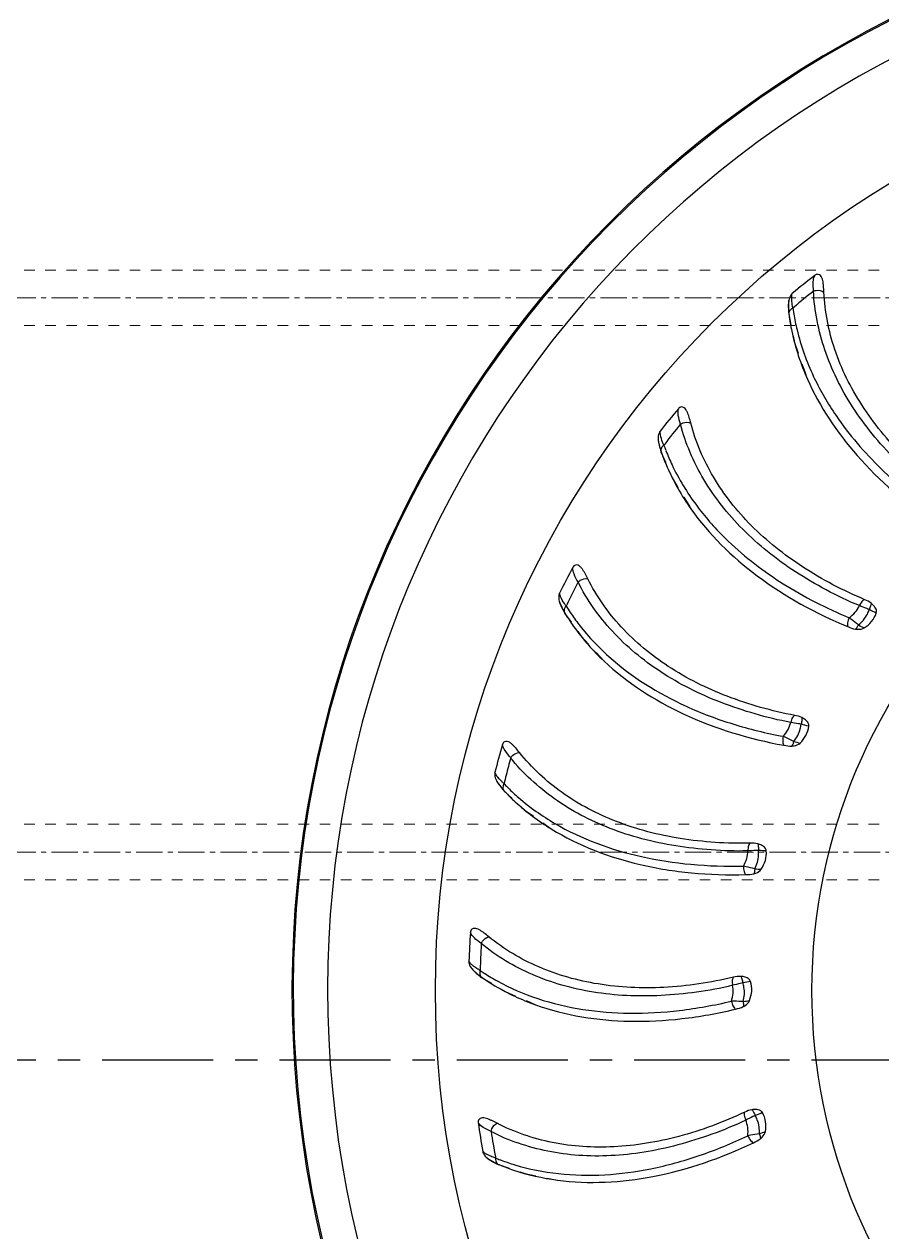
# Model space of a CAD drawing. Header units: millimetres. Extents: x 723 to 11228, y -2384 to 1578.
# Drawn here: x 4776.4 to 4900.2, y -766.6 to -592.2 of the extents above; entities that cross this region are included whole.
import ezdxf

# ---------------------------------------------------------------- set-up
doc = ezdxf.new("R2010")
doc.units = ezdxf.units.MM
doc.header["$LTSCALE"] = 16.335
doc.linetypes.add('CENTER', pattern=[0.6, 0.375, -0.075, 0.075, -0.075])
doc.linetypes.add('HIDDEN', pattern=[0.2, 0.1, -0.1])
doc.layers.get('0').update_dxf_attribs({"linetype": 'CONTINUOUS'})
doc.layers.add('cool', color=153, linetype='HIDDEN', lineweight=9)
doc.layers.add('DEFAULT_2', color=8, linetype='HIDDEN')

msp = doc.modelspace()

# ---------------------------------------------------------------- linework, layer by layer
at = {"color": 7, "linetype": 'Continuous'}
for p, q in [((4887.534, -633.073), (4887.353, -633.228)), ((4868.852, -652.841), (4868.723, -653.009)), ((4844.397, -755.744), (4844.429, -755.914))]:
    msp.add_line(p, q, dxfattribs=at)
at = {"color": 1, "linetype": 'CENTER', "ltscale": 2.612305}
msp.add_line((4762.032, -741.744), (5182.032, -741.744), dxfattribs=at)
at = {"color": 7, "linetype": 'Continuous'}
for radius in [136.298, 81.934]:
    msp.add_circle((4972.032, -731.744), radius, dxfattribs=at)
for centre, radius, start, end in [((4972.032, -731.744), 156.994, 100.56027, 79.43973), ((4972.032, -731.744), 156.811, 100.47906, 79.52094), ((4972.032, -731.744), 151.848, 100.78571, 79.21429), ((4954.132, -710.897), 104.103, 127.68457, 129.97033), ((4953.226, -709.84), 101.037, 128.49268, 130.55483), ((4889.75, -632.698), 3.062, 169.43462, 171.63899), ((4902.905, -632.08), 16.259, 186.14534, 187.01467), ((4904.354, -631.903), 17.719, 187.01086, 187.54511), ((4917.706, -629.117), 30.63, 187.7132, 189.00201), ((4917.943, -629.081), 30.87, 189.00077, 189.30868), ((4924.926, -626.786), 38.244, 205.28833, 205.61132), ((4950.182, -715.09), 104.088, 139.68892, 141.97402), ((4949.085, -714.25), 101.037, 140.49268, 142.57038), ((4871.004, -651.997), 3.108, 181.99083, 183.55005), ((4883.195, -648.823), 15.731, 198.10328, 199.02161), ((4897.558, -642.678), 30.63, 199.7132, 201.00199), ((4897.78, -642.593), 30.867, 201.00075, 201.29393), ((4884.392, -648.412), 16.997, 199.01745, 199.54789), ((4903.965, -639.026), 38.03, 216.57163, 217.61259), ((4947.192, -720.016), 104.076, 151.69225, 153.97675), ((4945.957, -719.429), 101.043, 152.4927, 153.95761), ((4945.919, -719.41), 101.001, 153.95764, 154.69045), ((4880.67, -660.13), 30.63, 211.7132, 213.00198), ((4867.573, -669.321), 15.354, 210.07199, 211.02914), ((4868.546, -668.737), 16.488, 211.02476, 211.55006), ((4880.868, -660.003), 30.866, 213.00073, 213.28235), ((4951.703, -571.82), 120.394, 242.86921, 243.31874), ((4945.294, -725.458), 104.068, 163.69467, 165.9787), ((4918.901, -579.56), 120.399, 254.86921, 255.31516), ((4943.969, -725.142), 101.043, 164.4927, 165.95761), ((4943.928, -725.131), 101.001, 165.95764, 166.69045), ((4867.779, -680.713), 30.63, 223.7132, 225.00197), ((4867.945, -680.548), 30.864, 225.00072, 225.27531), ((4856.711, -692.581), 15.126, 222.05376, 223.03495), ((4857.499, -691.847), 16.203, 223.0304, 223.55174), ((4888.423, -593.952), 120.401, 266.86922, 267.31299), ((4944.571, -731.177), 104.065, 175.69741, 177.97792), ((4943.212, -731.143), 101.043, 176.4927, 177.95761), ((4943.17, -731.141), 101.001, 177.95764, 178.69045), ((4859.45, -703.526), 30.63, 235.7132, 237.00197), ((4851.071, -717.464), 15.088, 234.03403, 235.03455), ((4851.434, -716.946), 15.721, 235.03156, 235.55164), ((4859.577, -703.331), 30.863, 237.00071, 237.26726), ((4861.604, -614.368), 120.402, 278.86922, 279.31234), ((4945.057, -736.921), 104.066, 187.69673, 189.97953), ((4943.712, -737.171), 101.037, 188.49268, 190.59223), ((4839.616, -639.916), 120.401, 290.86922, 291.31322), ((4856.045, -727.572), 30.63, 247.7132, 249.00197), ((4856.13, -727.354), 30.864, 249.00072, 249.2744), ((4850.765, -742.899), 15.144, 246.06515, 247.04539), ((4851.256, -741.743), 16.4, 247.04012, 247.55361)]:
    msp.add_arc(centre, radius, start, end, dxfattribs=at)
for points, knots in [([(4890.339, -630.759), (4890.288, -630.323), (4890.238, -629.569), (4890.357, -628.799), (4890.492, -628.511)], [0, 0, 0, 0, 0.578951, 1, 1, 1, 1]), ([(4891.823, -630.915), (4891.81, -630.628), (4891.788, -630.2), (4891.731, -629.638), (4891.664, -629.233), (4891.55, -628.853), (4891.36, -628.506), (4890.953, -628.268), (4890.63, -628.406), (4890.493, -628.512)], [0, 0, 0, 0, 0.2550641, 0.3797201, 0.5011543, 0.6181002, 0.7302755, 0.8463064, 1, 1, 1, 1]), ([(4890.339, -630.759), (4890.464, -630.712), (4890.957, -630.599), (4891.525, -630.687), (4891.823, -630.914)], [0, 0, 0, 0, 0.2628341, 1, 1, 1, 1]), ([(4910.146, -661.759), (4908.674, -660.782), (4905.925, -658.627), (4902.122, -655.159), (4898.764, -651.466), (4895.925, -647.565), (4893.611, -643.514), (4891.885, -639.332), (4890.764, -635.077), (4890.363, -632.193), (4890.339, -630.759)], [0, 0, 0, 0, 0.1391995, 0.2744513, 0.405283, 0.5317371, 0.6538451, 0.7719978, 0.8870175, 1, 1, 1, 1]), ([(4911.084, -661.078), (4908.307, -659.147), (4903.217, -654.956), (4897.116, -647.565), (4893.08, -639.483), (4891.949, -633.726), (4891.823, -630.915)], [0, 0, 0, 0, 0.2743425, 0.5315685, 0.771811, 1, 1, 1, 1]), ([(4886.691, -632.517), (4886.683, -632.627), (4886.67, -633.063), (4886.705, -633.498), (4886.739, -633.82)], [0, 0, 0, 0, 0.2552594, 1, 1, 1, 1]), ([(4887.257, -631.115), (4887.176, -631.183), (4886.918, -631.479), (4886.791, -631.861), (4886.739, -632.136)], [0, 0, 0, 0, 0.2752542, 1, 1, 1, 1]), ([(4887.353, -633.228), (4887.321, -633.079), (4887.221, -632.558), (4887.161, -632.026), (4887.176, -631.649)], [0, 0, 0, 0, 0.2885579, 1, 1, 1, 1]), ([(4887.176, -631.649), (4887.178, -631.598), (4887.19, -631.418), (4887.218, -631.238), (4887.257, -631.114)], [0, 0, 0, 0, 0.2816385, 1, 1, 1, 1]), ([(4886.789, -634.229), (4886.892, -635.01), (4887.435, -638.177), (4888.458, -641.256), (4889.443, -643.471)], [0, 0, 0, 0, 0.2452158, 1, 1, 1, 1]), ([(4887.479, -634.074), (4887.605, -634.84), (4888.235, -637.949), (4889.324, -640.959), (4890.347, -643.123)], [0, 0, 0, 0, 0.244998, 1, 1, 1, 1]), ([(4889.443, -643.471), (4891.23, -647.486), (4896.496, -655.283), (4903.569, -661.374), (4907.548, -664.145)], [0, 0, 0, 0, 0.4754439, 1, 1, 1, 1]), ([(4890.439, -643.318), (4891.343, -645.203), (4894.092, -649.909), (4900.001, -656.766), (4905.393, -661.133), (4908.33, -663.158)], [0, 0, 0, 0, 0.2324755, 0.6033286, 1, 1, 1, 1]), ([(4871.131, -649.973), (4870.991, -649.56), (4870.786, -648.836), (4870.741, -648.062), (4870.811, -647.752)], [0, 0, 0, 0, 0.5782397, 1, 1, 1, 1]), ([(4872.606, -649.813), (4872.534, -649.536), (4872.424, -649.125), (4872.252, -648.59), (4872.101, -648.211), (4871.912, -647.865), (4871.654, -647.568), (4871.209, -647.421), (4870.923, -647.621), (4870.812, -647.753)], [0, 0, 0, 0, 0.2550482, 0.3796673, 0.501066, 0.6180011, 0.7302115, 0.8462981, 1, 1, 1, 1]), ([(4871.131, -649.973), (4871.242, -649.901), (4871.698, -649.69), (4872.267, -649.657), (4872.605, -649.812)], [0, 0, 0, 0, 0.2623871, 1, 1, 1, 1]), ([(4896.95, -676.178), (4895.307, -675.528), (4892.17, -673.992), (4887.729, -671.39), (4883.676, -668.476), (4880.088, -665.25), (4876.983, -661.769), (4874.425, -658.038), (4872.444, -654.108), (4871.452, -651.37), (4871.131, -649.973)], [0, 0, 0, 0, 0.1391995, 0.2744513, 0.405283, 0.5317371, 0.6538451, 0.7719978, 0.8870175, 1, 1, 1, 1]), ([(4897.724, -675.316), (4894.606, -674.005), (4888.754, -670.963), (4881.249, -665.001), (4875.619, -657.933), (4873.314, -652.536), (4872.606, -649.813)], [0, 0, 0, 0, 0.2743214, 0.5315502, 0.7717931, 1, 1, 1, 1]), ([(4868.19, -650.97), (4868.122, -651.056), (4867.929, -651.408), (4867.887, -651.818), (4867.897, -652.105)], [0, 0, 0, 0, 0.2758016, 1, 1, 1, 1]), ([(4868.223, -651.509), (4868.214, -651.459), (4868.188, -651.281), (4868.178, -651.099), (4868.189, -650.97)], [0, 0, 0, 0, 0.2812845, 1, 1, 1, 1]), ([(4868.723, -653.009), (4868.661, -652.871), (4868.456, -652.385), (4868.288, -651.879), (4868.223, -651.509)], [0, 0, 0, 0, 0.2882327, 1, 1, 1, 1]), ([(4867.928, -652.452), (4867.943, -652.562), (4868.019, -652.988), (4868.142, -653.405), (4868.242, -653.711)], [0, 0, 0, 0, 0.2553043, 1, 1, 1, 1]), ([(4868.375, -654.099), (4868.626, -654.806), (4869.754, -657.651), (4871.292, -660.329), (4872.625, -662.214)], [0, 0, 0, 0, 0.2454834, 1, 1, 1, 1]), ([(4869.02, -653.803), (4869.288, -654.492), (4870.483, -657.261), (4872.067, -659.858), (4873.423, -661.685)], [0, 0, 0, 0, 0.2452843, 1, 1, 1, 1]), ([(4872.625, -662.214), (4875.237, -665.906), (4882.191, -672.685), (4890.649, -677.286), (4895.272, -679.204)], [0, 0, 0, 0, 0.4746985, 1, 1, 1, 1]), ([(4873.84, -662.236), (4875.115, -663.893), (4878.783, -667.924), (4885.989, -673.403), (4892.171, -676.553), (4895.465, -677.923)], [0, 0, 0, 0, 0.2324755, 0.6033286, 1, 1, 1, 1]), ([(4856.337, -672.761), (4856.115, -672.388), (4855.765, -671.724), (4855.56, -670.98), (4855.562, -670.663)], [0, 0, 0, 0, 0.5776871, 1, 1, 1, 1]), ([(4857.739, -672.295), (4857.612, -672.041), (4857.419, -671.663), (4857.14, -671.178), (4856.915, -670.841), (4856.658, -670.544), (4856.345, -670.308), (4855.881, -670.257), (4855.645, -670.512), (4855.563, -670.663)], [0, 0, 0, 0, 0.2550382, 0.3796301, 0.5010025, 0.6179302, 0.7301681, 0.8462961, 1, 1, 1, 1]), ([(4856.337, -672.761), (4856.43, -672.668), (4856.83, -672.367), (4857.376, -672.216), (4857.738, -672.296)], [0, 0, 0, 0, 0.2620443, 1, 1, 1, 1]), ([(4887.04, -693.025), (4885.298, -692.73), (4881.91, -691.881), (4877.025, -690.259), (4872.455, -688.251), (4868.275, -685.842), (4864.514, -683.082), (4861.236, -679.965), (4858.481, -676.533), (4856.942, -674.061), (4856.337, -672.761)], [0, 0, 0, 0, 0.1391995, 0.2744513, 0.405283, 0.5317371, 0.6538451, 0.7719978, 0.8870175, 1, 1, 1, 1]), ([(4887.617, -692.021), (4884.294, -691.386), (4877.936, -689.628), (4869.353, -685.356), (4862.376, -679.612), (4858.999, -674.812), (4857.739, -672.295)], [0, 0, 0, 0, 0.2743303, 0.5315543, 0.7718031, 1, 1, 1, 1]), ([(4853.668, -674.354), (4853.62, -674.454), (4853.503, -674.846), (4853.552, -675.263), (4853.625, -675.546)], [0, 0, 0, 0, 0.276232, 1, 1, 1, 1]), ([(4853.814, -674.874), (4853.795, -674.827), (4853.732, -674.658), (4853.684, -674.483), (4853.667, -674.354)], [0, 0, 0, 0, 0.2810149, 1, 1, 1, 1]), ([(4853.719, -675.852), (4853.756, -675.956), (4853.918, -676.356), (4854.125, -676.737), (4854.285, -677.015)], [0, 0, 0, 0, 0.2553387, 1, 1, 1, 1]), ([(4854.613, -676.231), (4854.524, -676.109), (4854.223, -675.678), (4853.955, -675.221), (4853.814, -674.874)], [0, 0, 0, 0, 0.2879846, 1, 1, 1, 1]), ([(4854.613, -676.231), (4854.561, -676.29), (4854.389, -676.519), (4854.284, -676.826), (4854.32, -677.034)], [0, 0, 0, 0, 0.2701272, 1, 1, 1, 1]), ([(4895.465, -677.923), (4895.781, -677.683), (4896.381, -677.185), (4896.792, -676.517), (4896.95, -676.178)], [0, 0, 0, 0, 0.5152924, 1, 1, 1, 1]), ([(4897.727, -675.318), (4897.668, -675.312), (4897.518, -675.375), (4897.227, -675.647), (4897.053, -675.951), (4896.95, -676.178)], [0, 0, 0, 0, 0.1482327, 0.3758132, 1, 1, 1, 1]), ([(4898.36, -676.749), (4898.241, -676.7), (4897.77, -676.512), (4897.297, -676.33), (4896.95, -676.178)], [0, 0, 0, 0, 0.2524726, 1, 1, 1, 1]), ([(4898.671, -675.841), (4898.661, -675.972), (4898.556, -676.28), (4898.44, -676.577), (4898.36, -676.749)], [0, 0, 0, 0, 0.407704, 1, 1, 1, 1]), ([(4899.392, -677.254), (4899.438, -677.119), (4899.426, -676.747), (4899.127, -676.259), (4898.829, -675.97), (4898.669, -675.84)], [0, 0, 0, 0, 0.2553908, 0.6291771, 1, 1, 1, 1]), ([(4854.494, -677.365), (4854.873, -677.982), (4856.502, -680.438), (4858.471, -682.665), (4860.09, -684.187)], [0, 0, 0, 0, 0.2456794, 1, 1, 1, 1]), ([(4855.065, -676.94), (4855.455, -677.536), (4857.13, -679.905), (4859.125, -682.044), (4860.752, -683.507)], [0, 0, 0, 0, 0.2454938, 1, 1, 1, 1]), ([(4895.465, -677.923), (4895.357, -678.163), (4895.238, -678.52), (4895.208, -678.96), (4895.239, -679.142), (4895.275, -679.206)], [0, 0, 0, 0, 0.5959654, 0.8351848, 1, 1, 1, 1]), ([(4896.801, -678.967), (4896.463, -678.705), (4896.019, -678.354), (4895.573, -678.007), (4895.465, -677.923)], [0, 0, 0, 0, 0.7571184, 1, 1, 1, 1]), ([(4896.801, -678.967), (4897.338, -678.547), (4897.943, -677.812), (4898.292, -676.968), (4898.36, -676.749)], [0, 0, 0, 0, 0.7485611, 1, 1, 1, 1]), ([(4897.641, -679.393), (4898.034, -679.141), (4898.762, -678.53), (4899.242, -677.697), (4899.392, -677.254)], [0, 0, 0, 0, 0.4998139, 1, 1, 1, 1]), ([(4896.396, -679.562), (4896.5, -679.577), (4896.917, -679.618), (4897.374, -679.565), (4897.641, -679.393)], [0, 0, 0, 0, 0.2485829, 1, 1, 1, 1]), ([(4896.801, -678.967), (4896.766, -679.028), (4896.644, -679.234), (4896.512, -679.436), (4896.399, -679.563)], [0, 0, 0, 0, 0.290968, 1, 1, 1, 1]), ([(4860.09, -684.187), (4863.421, -687.322), (4871.706, -692.62), (4881.044, -695.406), (4886.027, -696.332)], [0, 0, 0, 0, 0.4743388, 1, 1, 1, 1]), ([(4860.752, -683.507), (4864.046, -686.47), (4869.966, -690.14), (4878.713, -693.415), (4883.489, -694.581), (4885.95, -695.041)], [0, 0, 0, 0, 0.474789, 0.7316623, 1, 1, 1, 1]), ([(4887.619, -692.023), (4887.56, -692.029), (4887.428, -692.122), (4887.2, -692.449), (4887.094, -692.782), (4887.04, -693.025)], [0, 0, 0, 0, 0.1486095, 0.376386, 1, 1, 1, 1]), ([(4885.95, -695.041), (4886.21, -694.74), (4886.693, -694.128), (4886.956, -693.389), (4887.04, -693.025)], [0, 0, 0, 0, 0.5152924, 1, 1, 1, 1]), ([(4888.538, -693.29), (4888.412, -693.267), (4887.912, -693.182), (4887.411, -693.101), (4887.04, -693.025)], [0, 0, 0, 0, 0.2524726, 1, 1, 1, 1]), ([(4887.474, -695.784), (4887.913, -695.262), (4888.351, -694.417), (4888.517, -693.518), (4888.538, -693.29)], [0, 0, 0, 0, 0.7485611, 1, 1, 1, 1]), ([(4888.377, -696.025), (4888.709, -695.696), (4889.295, -694.946), (4889.59, -694.032), (4889.645, -693.567)], [0, 0, 0, 0, 0.4998136, 1, 1, 1, 1]), ([(4888.653, -692.34), (4888.67, -692.47), (4888.632, -692.792), (4888.58, -693.106), (4888.538, -693.29)], [0, 0, 0, 0, 0.4084704, 1, 1, 1, 1]), ([(4889.645, -693.567), (4889.662, -693.427), (4889.573, -693.067), (4889.183, -692.654), (4888.834, -692.432), (4888.651, -692.339)], [0, 0, 0, 0, 0.2554059, 0.6291976, 1, 1, 1, 1]), ([(4885.95, -695.041), (4885.895, -695.297), (4885.852, -695.671), (4885.914, -696.107), (4885.982, -696.279), (4886.03, -696.334)], [0, 0, 0, 0, 0.5954687, 0.8348002, 1, 1, 1, 1]), ([(4887.474, -695.784), (4887.089, -695.598), (4886.582, -695.347), (4886.074, -695.101), (4885.95, -695.041)], [0, 0, 0, 0, 0.7571184, 1, 1, 1, 1]), ([(4846.604, -698.126), (4846.31, -697.809), (4845.831, -697.234), (4845.476, -696.551), (4845.411, -696.241)], [0, 0, 0, 0, 0.5773186, 1, 1, 1, 1]), ([(4847.874, -697.379), (4847.697, -697.157), (4847.43, -696.829), (4847.057, -696.415), (4846.768, -696.133), (4846.455, -695.898), (4846.101, -695.733), (4845.638, -695.779), (4845.46, -696.076), (4845.412, -696.24)], [0, 0, 0, 0, 0.2550349, 0.3796102, 0.5009666, 0.6178901, 0.7301463, 0.8462998, 1, 1, 1, 1]), ([(4887.203, -696.447), (4887.307, -696.441), (4887.721, -696.393), (4888.153, -696.246), (4888.377, -696.025)], [0, 0, 0, 0, 0.2485767, 1, 1, 1, 1]), ([(4887.474, -695.784), (4887.453, -695.85), (4887.376, -696.076), (4887.29, -696.301), (4887.206, -696.449)], [0, 0, 0, 0, 0.2905801, 1, 1, 1, 1]), ([(4846.604, -698.126), (4846.676, -698.017), (4847.003, -697.64), (4847.503, -697.38), (4847.872, -697.38)], [0, 0, 0, 0, 0.2618183, 1, 1, 1, 1]), ([(4880.849, -711.565), (4879.084, -711.638), (4875.594, -711.512), (4870.478, -710.941), (4865.591, -709.927), (4861.001, -708.44), (4856.748, -706.522), (4852.893, -704.154), (4849.485, -701.37), (4847.466, -699.272), (4846.604, -698.126)], [0, 0, 0, 0, 0.1391995, 0.2744513, 0.405283, 0.5317371, 0.6538451, 0.7719978, 0.8870175, 1, 1, 1, 1]), ([(4881.204, -710.463), (4877.821, -710.533), (4871.236, -710.134), (4861.952, -707.74), (4853.932, -703.573), (4849.629, -699.579), (4847.874, -697.379)], [0, 0, 0, 0, 0.2743333, 0.5315435, 0.7717893, 1, 1, 1, 1]), ([(4844.327, -700.244), (4844.299, -700.353), (4844.267, -700.766), (4844.406, -701.167), (4844.538, -701.431)], [0, 0, 0, 0, 0.2764981, 1, 1, 1, 1]), ([(4844.578, -700.721), (4844.55, -700.679), (4844.453, -700.528), (4844.369, -700.366), (4844.326, -700.244)], [0, 0, 0, 0, 0.2808414, 1, 1, 1, 1]), ([(4845.64, -701.88), (4845.527, -701.779), (4845.145, -701.421), (4844.787, -701.03), (4844.578, -700.721)], [0, 0, 0, 0, 0.2878249, 1, 1, 1, 1]), ([(4844.687, -701.696), (4844.744, -701.789), (4844.985, -702.146), (4845.265, -702.475), (4845.479, -702.713)], [0, 0, 0, 0, 0.2553618, 1, 1, 1, 1]), ([(4845.64, -701.88), (4845.601, -701.947), (4845.481, -702.206), (4845.442, -702.526), (4845.519, -702.722)], [0, 0, 0, 0, 0.2699149, 1, 1, 1, 1]), ([(4846.226, -702.477), (4846.72, -702.966), (4848.799, -704.89), (4851.13, -706.537), (4852.974, -707.614)], [0, 0, 0, 0, 0.2456193, 1, 1, 1, 1]), ([(4845.756, -703.011), (4846.243, -703.524), (4848.297, -705.542), (4850.623, -707.277), (4852.472, -708.414)], [0, 0, 0, 0, 0.2457976, 1, 1, 1, 1]), ([(4852.974, -707.614), (4856.826, -709.864), (4863.422, -712.265), (4872.725, -713.674), (4877.679, -713.825), (4880.202, -713.763)], [0, 0, 0, 0, 0.4745491, 0.7314835, 1, 1, 1, 1]), ([(4852.472, -708.414), (4856.395, -710.825), (4863.185, -713.404), (4872.796, -714.917), (4877.929, -715.076), (4880.545, -715.009)], [0, 0, 0, 0, 0.4736196, 0.7307473, 1, 1, 1, 1]), ([(4881.207, -710.464), (4881.151, -710.483), (4881.041, -710.602), (4880.887, -710.969), (4880.852, -711.316), (4880.849, -711.565)], [0, 0, 0, 0, 0.1488498, 0.3767499, 1, 1, 1, 1]), ([(4883.505, -711.553), (4883.492, -711.413), (4883.332, -711.08), (4882.867, -710.757), (4882.481, -710.613), (4882.283, -710.56)], [0, 0, 0, 0, 0.2554153, 0.629211, 1, 1, 1, 1]), ([(4882.286, -710.56), (4882.329, -710.684), (4882.358, -711.006), (4882.372, -711.324), (4882.369, -711.512)], [0, 0, 0, 0, 0.4089563, 1, 1, 1, 1]), ([(4880.203, -713.763), (4880.394, -713.415), (4880.739, -712.716), (4880.843, -711.938), (4880.849, -711.565)], [0, 0, 0, 0, 0.5152924, 1, 1, 1, 1]), ([(4882.369, -711.512), (4882.241, -711.516), (4881.735, -711.536), (4881.228, -711.562), (4880.849, -711.565)], [0, 0, 0, 0, 0.2524726, 1, 1, 1, 1]), ([(4881.848, -714.173), (4882.168, -713.571), (4882.421, -712.653), (4882.396, -711.74), (4882.369, -711.512)], [0, 0, 0, 0, 0.7485611, 1, 1, 1, 1]), ([(4882.776, -714.22), (4883.033, -713.829), (4883.449, -712.975), (4883.548, -712.019), (4883.505, -711.553)], [0, 0, 0, 0, 0.4998276, 1, 1, 1, 1]), ([(4880.202, -713.763), (4880.202, -714.025), (4880.238, -714.399), (4880.389, -714.812), (4880.491, -714.966), (4880.549, -715.01)], [0, 0, 0, 0, 0.5951746, 0.8345721, 1, 1, 1, 1]), ([(4881.848, -714.173), (4881.432, -714.071), (4880.884, -713.931), (4880.336, -713.796), (4880.202, -713.763)], [0, 0, 0, 0, 0.7571184, 1, 1, 1, 1]), ([(4881.721, -714.876), (4881.821, -714.848), (4882.214, -714.715), (4882.604, -714.482), (4882.776, -714.22)], [0, 0, 0, 0, 0.248574, 1, 1, 1, 1]), ([(4881.848, -714.173), (4881.841, -714.242), (4881.813, -714.478), (4881.775, -714.716), (4881.724, -714.877)], [0, 0, 0, 0, 0.2903494, 1, 1, 1, 1]), ([(4843.441, -723.97), (4843.222, -723.79), (4842.894, -723.525), (4842.443, -723.198), (4842.102, -722.983), (4841.748, -722.818), (4841.368, -722.731), (4840.925, -722.872), (4840.813, -723.199), (4840.8, -723.369)], [0, 0, 0, 0, 0.2550319, 0.3796018, 0.5009538, 0.6178781, 0.7301433, 0.846307, 1, 1, 1, 1]), ([(4842.358, -724.961), (4842.005, -724.712), (4841.417, -724.25), (4840.928, -723.657), (4840.8, -723.368)], [0, 0, 0, 0, 0.5771511, 1, 1, 1, 1]), ([(4842.358, -724.961), (4842.405, -724.84), (4842.647, -724.404), (4843.08, -724.045), (4843.441, -723.968)], [0, 0, 0, 0, 0.261717, 1, 1, 1, 1]), ([(4878.648, -730.986), (4876.937, -731.425), (4873.497, -732.027), (4868.375, -732.533), (4863.383, -732.557), (4858.584, -732.056), (4854.026, -731.065), (4849.763, -729.55), (4845.85, -727.535), (4843.439, -725.903), (4842.358, -724.961)], [0, 0, 0, 0, 0.1391995, 0.2744513, 0.405283, 0.5317371, 0.6538451, 0.7719978, 0.8870175, 1, 1, 1, 1]), ([(4878.765, -729.831), (4875.471, -730.603), (4868.948, -731.585), (4859.368, -731.171), (4850.658, -728.761), (4845.616, -725.756), (4843.441, -723.97)], [0, 0, 0, 0, 0.2743304, 0.5315579, 0.7718212, 1, 1, 1, 1]), ([(4840.571, -727.505), (4840.567, -727.618), (4840.622, -728.03), (4840.844, -728.396), (4841.03, -728.626)], [0, 0, 0, 0, 0.2766977, 1, 1, 1, 1]), ([(4840.917, -727.922), (4840.88, -727.887), (4840.754, -727.759), (4840.638, -727.619), (4840.57, -727.508)], [0, 0, 0, 0, 0.2807717, 1, 1, 1, 1]), ([(4841.453, -728.36), (4841.402, -728.323), (4841.216, -728.186), (4841.038, -728.038), (4840.917, -727.922)], [0, 0, 0, 0, 0.2719005, 1, 1, 1, 1]), ([(4842.195, -728.833), (4842.127, -728.794), (4841.874, -728.645), (4841.627, -728.485), (4841.453, -728.36)], [0, 0, 0, 0, 0.2664405, 1, 1, 1, 1]), ([(4842.195, -728.833), (4842.171, -728.907), (4842.107, -729.185), (4842.135, -729.506), (4842.251, -729.681)], [0, 0, 0, 0, 0.2698331, 1, 1, 1, 1]), ([(4842.542, -729.91), (4843.121, -730.307), (4845.532, -731.847), (4848.146, -733.062), (4850.177, -733.789)], [0, 0, 0, 0, 0.2458382, 1, 1, 1, 1]), ([(4842.889, -729.293), (4843.47, -729.666), (4845.886, -731.107), (4848.488, -732.228), (4850.501, -732.897)], [0, 0, 0, 0, 0.2456556, 1, 1, 1, 1]), ([(4878.769, -729.835), (4878.718, -729.866), (4878.635, -730.005), (4878.561, -730.395), (4878.599, -730.742), (4878.648, -730.986)], [0, 0, 0, 0, 0.1489414, 0.3768883, 1, 1, 1, 1]), ([(4881.242, -730.419), (4881.2, -730.285), (4880.974, -729.993), (4880.453, -729.774), (4880.046, -729.713), (4879.842, -729.702)], [0, 0, 0, 0, 0.2554187, 0.6292147, 1, 1, 1, 1]), ([(4879.845, -729.705), (4879.913, -729.817), (4880.009, -730.126), (4880.088, -730.434), (4880.125, -730.619)], [0, 0, 0, 0, 0.4091423, 1, 1, 1, 1]), ([(4881.084, -733.187), (4881.254, -732.75), (4881.483, -731.825), (4881.381, -730.867), (4881.242, -730.419)], [0, 0, 0, 0, 0.4998101, 1, 1, 1, 1]), ([(4878.473, -733.27), (4878.588, -732.89), (4878.78, -732.135), (4878.72, -731.353), (4878.648, -730.986)], [0, 0, 0, 0, 0.5152924, 1, 1, 1, 1]), ([(4880.125, -730.619), (4880, -730.649), (4879.509, -730.774), (4879.019, -730.905), (4878.648, -730.986)], [0, 0, 0, 0, 0.2524726, 1, 1, 1, 1]), ([(4880.167, -733.33), (4880.356, -732.674), (4880.412, -731.724), (4880.198, -730.836), (4880.125, -730.619)], [0, 0, 0, 0, 0.7485611, 1, 1, 1, 1]), ([(4850.177, -733.789), (4854.52, -735.342), (4861.714, -736.458), (4871.45, -735.943), (4876.516, -735.033), (4879.067, -734.422)], [0, 0, 0, 0, 0.473554, 0.7306939, 1, 1, 1, 1]), ([(4850.501, -732.897), (4854.744, -734.308), (4861.709, -735.294), (4871.123, -734.741), (4876.011, -733.858), (4878.473, -733.271)], [0, 0, 0, 0, 0.4744775, 0.7314301, 1, 1, 1, 1]), ([(4878.473, -733.27), (4878.527, -733.527), (4878.64, -733.885), (4878.873, -734.258), (4879.005, -734.387), (4879.071, -734.418)], [0, 0, 0, 0, 0.5950953, 0.8345106, 1, 1, 1, 1]), ([(4880.167, -733.33), (4879.74, -733.316), (4879.175, -733.294), (4878.61, -733.275), (4878.473, -733.27)], [0, 0, 0, 0, 0.7571184, 1, 1, 1, 1]), ([(4880.167, -733.33), (4880.175, -733.399), (4880.197, -733.635), (4880.209, -733.875), (4880.193, -734.043)], [0, 0, 0, 0, 0.290285, 1, 1, 1, 1]), ([(4880.19, -734.047), (4880.282, -733.999), (4880.638, -733.788), (4880.97, -733.479), (4881.084, -733.187)], [0, 0, 0, 0, 0.2485783, 1, 1, 1, 1]), ([(4880.409, -749.29), (4877.347, -750.73), (4871.169, -753.044), (4861.714, -754.633), (4852.692, -754.088), (4847.136, -752.192), (4844.637, -750.897)], [0, 0, 0, 0, 0.2743179, 0.5315378, 0.7717931, 1, 1, 1, 1]), ([(4880.413, -749.289), (4880.369, -749.33), (4880.317, -749.483), (4880.326, -749.881), (4880.435, -750.212), (4880.534, -750.44)], [0, 0, 0, 0, 0.1488797, 0.376795, 1, 1, 1, 1]), ([(4882.955, -749.35), (4882.886, -749.227), (4882.604, -748.989), (4882.048, -748.883), (4881.637, -748.908), (4881.435, -748.94)], [0, 0, 0, 0, 0.2554158, 0.6292148, 1, 1, 1, 1]), ([(4881.438, -748.939), (4881.527, -749.034), (4881.685, -749.317), (4881.827, -749.601), (4881.901, -749.774)], [0, 0, 0, 0, 0.4090209, 1, 1, 1, 1]), ([(4883.375, -752.082), (4883.451, -751.621), (4883.483, -750.671), (4883.184, -749.758), (4882.955, -749.35)], [0, 0, 0, 0, 0.4998181, 1, 1, 1, 1]), ([(4844.637, -750.897), (4844.386, -750.766), (4844.009, -750.575), (4843.501, -750.349), (4843.121, -750.21), (4842.741, -750.122), (4842.351, -750.115), (4841.947, -750.346), (4841.906, -750.689), (4841.928, -750.858)], [0, 0, 0, 0, 0.2550469, 0.3796231, 0.5009803, 0.6179082, 0.7301746, 0.8463275, 1, 1, 1, 1]), ([(4843.783, -752.093), (4843.386, -751.922), (4842.715, -751.592), (4842.114, -751.114), (4841.928, -750.857)], [0, 0, 0, 0, 0.5771921, 1, 1, 1, 1]), ([(4880.534, -750.44), (4878.951, -751.226), (4875.711, -752.529), (4870.806, -754.089), (4865.928, -755.151), (4861.13, -755.659), (4856.466, -755.637), (4851.981, -755.041), (4847.735, -753.884), (4845.037, -752.789), (4843.783, -752.093)], [0, 0, 0, 0, 0.1391995, 0.2744513, 0.405283, 0.5317371, 0.6538451, 0.7719978, 0.8870175, 1, 1, 1, 1]), ([(4843.783, -752.093), (4843.805, -751.964), (4843.95, -751.487), (4844.3, -751.046), (4844.637, -750.896)], [0, 0, 0, 0, 0.261744, 1, 1, 1, 1]), ([(4881.901, -749.774), (4881.786, -749.829), (4881.331, -750.054), (4880.879, -750.284), (4880.534, -750.44)], [0, 0, 0, 0, 0.2524726, 1, 1, 1, 1]), ([(4880.837, -752.712), (4880.871, -752.316), (4880.902, -751.537), (4880.68, -750.784), (4880.534, -750.44)], [0, 0, 0, 0, 0.5152924, 1, 1, 1, 1]), ([(4882.507, -752.417), (4882.555, -751.737), (4882.413, -750.796), (4882.019, -749.971), (4881.901, -749.774)], [0, 0, 0, 0, 0.7485611, 1, 1, 1, 1]), ([(4853.486, -758.172), (4857.917, -758.657), (4864.913, -758.165), (4873.977, -755.669), (4878.559, -753.794), (4880.837, -752.712)], [0, 0, 0, 0, 0.4745769, 0.7315043, 1, 1, 1, 1]), ([(4882.507, -752.417), (4882.086, -752.493), (4881.529, -752.588), (4880.972, -752.687), (4880.837, -752.712)], [0, 0, 0, 0, 0.7571184, 1, 1, 1, 1]), ([(4880.837, -752.712), (4880.943, -752.951), (4881.128, -753.278), (4881.434, -753.594), (4881.59, -753.694), (4881.661, -753.71)], [0, 0, 0, 0, 0.5952342, 0.8346184, 1, 1, 1, 1]), ([(4882.507, -752.417), (4882.529, -752.483), (4882.599, -752.71), (4882.661, -752.943), (4882.68, -753.111)], [0, 0, 0, 0, 0.2903896, 1, 1, 1, 1]), ([(4882.678, -753.112), (4882.758, -753.045), (4883.063, -752.764), (4883.325, -752.392), (4883.375, -752.082)], [0, 0, 0, 0, 0.2485699, 1, 1, 1, 1]), ([(4853.353, -759.107), (4857.914, -759.711), (4867.798, -759.155), (4877.052, -755.905), (4881.658, -753.711)], [0, 0, 0, 0, 0.4741552, 1, 1, 1, 1]), ([(4842.564, -754.955), (4842.584, -755.066), (4842.723, -755.456), (4843.013, -755.767), (4843.242, -755.954)], [0, 0, 0, 0, 0.2765392, 1, 1, 1, 1]), ([(4842.989, -755.287), (4842.946, -755.261), (4842.796, -755.162), (4842.653, -755.049), (4842.564, -754.955)], [0, 0, 0, 0, 0.2808087, 1, 1, 1, 1]), ([(4843.604, -755.605), (4843.547, -755.58), (4843.336, -755.484), (4843.132, -755.376), (4842.989, -755.287)], [0, 0, 0, 0, 0.2719221, 1, 1, 1, 1]), ([(4844.429, -755.914), (4844.355, -755.89), (4844.076, -755.797), (4843.801, -755.691), (4843.604, -755.605)], [0, 0, 0, 0, 0.2664542, 1, 1, 1, 1]), ([(4844.429, -755.914), (4844.421, -755.991), (4844.417, -756.277), (4844.511, -756.585), (4844.661, -756.732)], [0, 0, 0, 0, 0.2698848, 1, 1, 1, 1]), ([(4845.207, -756.221), (4845.859, -756.467), (4848.549, -757.382), (4851.357, -757.939), (4853.486, -758.172)], [0, 0, 0, 0, 0.2456045, 1, 1, 1, 1]), ([(4844.995, -756.9), (4845.65, -757.171), (4848.355, -758.182), (4851.195, -758.822), (4853.353, -759.107)], [0, 0, 0, 0, 0.2457888, 1, 1, 1, 1])]:
    msp.add_open_spline(points, degree=3, knots=knots, dxfattribs=at)
for points in [[(4886.72, -632.253), (4886.707, -632.34), (4886.698, -632.428), (4886.691, -632.517)], [(4887.353, -633.228), (4887.206, -633.295), (4887.068, -633.388), (4886.956, -633.504)], [(4867.901, -652.189), (4867.907, -652.277), (4867.916, -652.365), (4867.928, -652.452)], [(4868.723, -653.009), (4868.596, -653.103), (4868.482, -653.22), (4868.398, -653.354)], [(4853.625, -675.546), (4853.651, -675.649), (4853.683, -675.752), (4853.719, -675.852)], [(4898.669, -675.84), (4898.389, -675.614), (4898.056, -675.456), (4897.724, -675.316)], [(4899.394, -677.255), (4899.044, -677.098), (4898.69, -676.944), (4898.36, -676.749)], [(4895.272, -679.204), (4895.635, -679.355), (4896.007, -679.504), (4896.396, -679.562)], [(4888.651, -692.339), (4888.33, -692.174), (4887.971, -692.089), (4887.617, -692.021)], [(4889.647, -693.568), (4889.274, -693.488), (4888.899, -693.411), (4888.538, -693.29)], [(4886.027, -696.332), (4886.414, -696.404), (4886.81, -696.473), (4887.203, -696.447)], [(4844.538, -701.431), (4844.584, -701.521), (4844.634, -701.609), (4844.687, -701.696)], [(4882.283, -710.56), (4881.935, -710.465), (4881.565, -710.455), (4881.204, -710.463)], [(4883.507, -711.554), (4883.128, -711.553), (4882.747, -711.555), (4882.369, -711.512)], [(4880.545, -715.009), (4880.94, -714.999), (4881.342, -714.984), (4881.721, -714.876)], [(4841.03, -728.626), (4841.15, -728.775), (4841.285, -728.914), (4841.425, -729.044)], [(4841.425, -729.044), (4841.672, -729.273), (4841.938, -729.479), (4842.21, -729.676)], [(4879.842, -729.702), (4879.481, -729.681), (4879.117, -729.748), (4878.765, -729.831)], [(4881.244, -730.423), (4880.874, -730.501), (4880.502, -730.582), (4880.125, -730.619)], [(4879.067, -734.422), (4879.451, -734.33), (4879.841, -734.231), (4880.19, -734.047)], [(4881.435, -748.94), (4881.078, -748.994), (4880.736, -749.136), (4880.409, -749.29)], [(4882.957, -749.349), (4882.61, -749.503), (4882.263, -749.66), (4881.901, -749.774)], [(4881.658, -753.711), (4882.014, -753.542), (4882.375, -753.364), (4882.678, -753.112)], [(4843.242, -755.954), (4843.32, -756.018), (4843.401, -756.078), (4843.484, -756.134)], [(4843.484, -756.134), (4843.646, -756.245), (4843.816, -756.344), (4843.989, -756.436)], [(4843.989, -756.436), (4844.196, -756.546), (4844.408, -756.646), (4844.621, -756.741)]]:
    msp.add_open_spline(points, degree=3, dxfattribs=at)
at = {"layer": 'cool', "ltscale": 0.932966}
for p, q in [((4776.362, -627.744), (5167.702, -627.744)), ((4776.362, -635.744), (5167.702, -635.744)), ((4776.362, -707.744), (5167.702, -707.744)), ((4776.362, -715.744), (5167.702, -715.744))]:
    msp.add_line(p, q, dxfattribs=at)
at = {"layer": 'cool', "color": 1, "linetype": 'CENTER', "ltscale": 0.621977}
for p, q in [((4762.032, -631.744), (5182.032, -631.744)), ((4762.032, -711.744), (5182.032, -711.744))]:
    msp.add_line(p, q, dxfattribs=at)
at = {"layer": 'DEFAULT_2', "color": 8, "linetype": 'HIDDEN'}
for p, q in [((4886.743, -634.068), (4886.743, -634.069)), ((4886.743, -634.069), (4886.789, -634.228)), ((4868.301, -653.958), (4868.301, -653.959)), ((4868.301, -653.959), (4868.374, -654.098)), ((4854.397, -677.247), (4854.398, -677.248)), ((4854.398, -677.248), (4854.494, -677.365)), ((4845.639, -702.918), (4845.64, -702.919)), ((4845.64, -702.919), (4845.755, -703.011)), ((4842.41, -729.849), (4842.411, -729.849)), ((4842.411, -729.849), (4842.542, -729.915)), ((4844.851, -756.862), (4844.852, -756.863)), ((4844.852, -756.863), (4844.994, -756.9))]:
    msp.add_line(p, q, dxfattribs=at)
for points in [[(4886.739, -632.136), (4886.691, -632.485), (4886.717, -633.856), (4886.743, -634.069)], [(4886.743, -634.068), (4887.564, -638.179), (4889.443, -643.471)], [(4867.897, -652.105), (4867.916, -652.375), (4868.217, -653.712), (4868.301, -653.959)], [(4868.301, -653.958), (4869.915, -657.723), (4872.625, -662.214)], [(4853.624, -675.546), (4853.694, -675.787), (4854.268, -677.031), (4854.398, -677.248)], [(4854.397, -677.247), (4856.716, -680.541), (4860.09, -684.188)], [(4844.538, -701.432), (4844.651, -701.641), (4845.472, -702.738), (4845.64, -702.919)], [(4845.639, -702.918), (4848.561, -705.632), (4852.472, -708.414)], [(4841.028, -728.629), (4841.18, -728.807), (4842.211, -729.708), (4842.411, -729.849)], [(4842.41, -729.849), (4845.823, -731.891), (4850.178, -733.783)], [(4843.242, -755.954), (4843.43, -756.098), (4844.626, -756.766), (4844.852, -756.863)], [(4844.851, -756.862), (4848.632, -758.155), (4853.353, -759.107)]]:
    msp.add_lwpolyline(points, dxfattribs=at)
for centre, radius, start, end in [((4854.948, -676.926), 0.637, 189.81028, 198.99438), ((4846.08, -702.508), 0.601, 201.44211, 222.86561), ((4842.785, -729.33), 0.64, 213.31873, 221.88216), ((4845.087, -756.309), 0.6, 225.40883, 246.86862)]:
    msp.add_arc(centre, radius, start, end, dxfattribs=at)
for points in [[(4886.745, -633.915), (4886.739, -633.966), (4886.738, -634.017), (4886.744, -634.068)], [(4868.273, -653.824), (4868.278, -653.869), (4868.287, -653.914), (4868.302, -653.957)], [(4854.346, -677.133), (4854.359, -677.172), (4854.377, -677.21), (4854.398, -677.246)], [(4842.309, -729.757), (4842.339, -729.791), (4842.374, -729.821), (4842.411, -729.847)]]:
    msp.add_open_spline(points, degree=3, dxfattribs=at)
for points, knots in [([(4886.956, -633.504), (4886.927, -633.535), (4886.826, -633.652), (4886.76, -633.803), (4886.745, -633.915)], [0, 0, 0, 0, 0.2703015, 1, 1, 1, 1]), ([(4868.398, -653.354), (4868.374, -653.391), (4868.294, -653.534), (4868.26, -653.705), (4868.273, -653.824)], [0, 0, 0, 0, 0.2714583, 1, 1, 1, 1])]:
    msp.add_open_spline(points, degree=3, knots=knots, dxfattribs=at)

doc.saveas('drawing.dxf')
